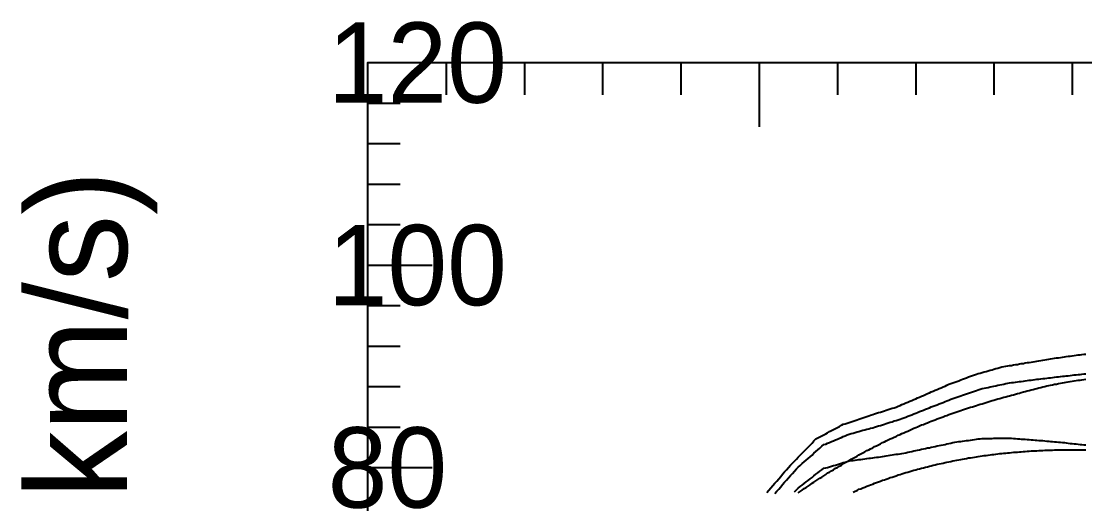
# Model space of a CAD drawing. Extents: x -35 to 179, y -35 to 147.
# Drawn here: x -34.5 to 71.4, y 78.2 to 125.1 of the extents above; entities that cross this region are included whole.
import ezdxf

# ---------------------------------------------------------------- set-up
doc = ezdxf.new("R2010")
doc.units = 0

msp = doc.modelspace()

# ---------------------------------------------------------------- linework, layer by layer
at = {"color": 0}
for p, q in [((7.8, 120.96), (7.8, 117.76)), ((15.59, 120.96), (15.59, 117.76)), ((23.39, 120.96), (23.39, 117.76)), ((31.19, 120.96), (31.19, 117.76)), ((38.98, 120.96), (38.98, 114.56)), ((46.78, 120.96), (46.78, 117.76)), ((54.58, 120.96), (54.58, 117.76)), ((62.37, 120.96), (62.37, 117.76)), ((70.17, 120.96), (70.17, 117.76)), ((0, 116.93), (3.2, 116.93)), ((0, 112.89), (3.2, 112.89)), ((0, 108.86), (3.2, 108.86)), ((0, 104.83), (3.2, 104.83)), ((0, 100.8), (6.4, 100.8)), ((0, 96.77), (3.2, 96.77)), ((0, 92.73), (3.2, 92.73)), ((0, 88.7), (3.2, 88.7)), ((0, 84.67), (3.2, 84.67)), ((0, 80.64), (6.4, 80.64))]:
    msp.add_line(p, q, dxfattribs=at)
msp.add_lwpolyline([(0, 0), (0, 120.96), (179.2, 120.96), (179.2, 0)], close=True, dxfattribs=at)
at = {"color": 6}
msp.add_lwpolyline([(39.76, 78.15), (39.96, 78.39), (40.15, 78.61), (40.35, 78.84), (40.54, 79.06), (40.74, 79.29), (40.93, 79.52), (41.13, 79.74), (41.32, 79.97), (41.52, 80.19), (41.71, 80.42), (41.91, 80.65), (42.1, 80.87), (42.3, 81.07), (42.49, 81.27), (42.69, 81.47), (42.88, 81.67), (43.08, 81.87), (43.27, 82.07), (43.47, 82.27), (43.66, 82.47), (43.86, 82.67), (44.05, 82.87), (44.25, 83.07), (44.44, 83.28), (44.63, 83.48), (44.83, 83.58), (45.02, 83.68), (45.22, 83.79), (45.41, 83.89), (45.61, 84), (45.8, 84.1), (46, 84.21), (46.19, 84.31), (46.39, 84.42), (46.58, 84.52), (46.78, 84.63), (46.97, 84.73), (47.17, 84.84), (47.36, 84.94), (47.56, 84.99), (47.75, 85.06), (47.95, 85.12), (48.14, 85.19), (48.34, 85.26), (48.53, 85.32), (48.73, 85.39), (48.92, 85.46), (49.12, 85.52), (49.31, 85.59), (49.51, 85.66), (49.7, 85.72), (49.9, 85.79), (50.09, 85.85), (50.29, 85.91), (50.48, 85.98), (50.68, 86.04), (50.87, 86.1), (51.07, 86.16), (51.26, 86.22), (51.46, 86.28), (51.65, 86.34), (51.85, 86.4), (52.04, 86.47), (52.24, 86.53), (52.43, 86.59), (52.63, 86.65), (52.82, 86.74), (53.02, 86.82), (53.21, 86.91), (53.41, 86.99), (53.6, 87.07), (53.8, 87.16), (53.99, 87.24), (54.19, 87.32), (54.38, 87.4), (54.58, 87.49), (54.77, 87.57), (54.97, 87.65), (55.16, 87.74), (55.36, 87.82), (55.55, 87.91), (55.74, 87.99), (55.94, 88.07), (56.13, 88.16), (56.33, 88.24), (56.52, 88.33), (56.72, 88.41), (56.91, 88.5), (57.11, 88.58), (57.3, 88.67), (57.5, 88.75), (57.69, 88.84), (57.89, 88.92), (58.08, 88.99), (58.28, 89.06), (58.47, 89.14), (58.67, 89.21), (58.86, 89.28), (59.06, 89.36), (59.25, 89.43), (59.45, 89.5), (59.64, 89.58), (59.84, 89.65), (60.03, 89.72), (60.23, 89.8), (60.42, 89.87), (60.62, 89.93), (60.81, 89.99), (61.01, 90.04), (61.2, 90.1), (61.4, 90.15), (61.59, 90.21), (61.79, 90.26), (61.98, 90.32), (62.18, 90.38), (62.37, 90.43), (62.57, 90.49), (62.76, 90.54), (62.96, 90.6), (63.15, 90.65), (63.35, 90.68), (63.54, 90.72), (63.74, 90.75), (63.93, 90.78), (64.13, 90.81), (64.32, 90.85), (64.52, 90.88), (64.71, 90.91), (64.91, 90.95), (65.1, 90.98), (65.3, 91.01), (65.49, 91.05), (65.69, 91.08), (65.88, 91.11), (66.08, 91.14), (66.27, 91.17), (66.47, 91.2), (66.66, 91.24), (66.85, 91.27), (67.05, 91.3), (67.24, 91.33), (67.44, 91.36), (67.63, 91.39), (67.83, 91.42), (68.02, 91.46), (68.22, 91.49), (68.41, 91.52), (68.61, 91.55), (68.8, 91.57), (69, 91.6), (69.19, 91.63), (69.39, 91.66), (69.58, 91.68), (69.78, 91.71), (69.97, 91.74), (70.17, 91.77), (70.36, 91.79), (70.56, 91.82), (70.75, 91.85), (70.95, 91.87), (71.14, 91.9), (71.34, 91.91), (71.53, 91.93)], dxfattribs=at)
at = {"color": 4}
for points in [[(40.54, 78.05), (40.74, 78.27), (40.93, 78.49), (41.13, 78.72), (41.32, 78.94), (41.52, 79.17), (41.71, 79.39), (41.91, 79.61), (42.1, 79.83), (42.3, 80.05), (42.49, 80.27), (42.69, 80.49), (42.88, 80.67), (43.08, 80.85), (43.27, 81.02), (43.47, 81.19), (43.66, 81.37), (43.86, 81.54), (44.05, 81.71), (44.25, 81.88), (44.44, 82.06), (44.63, 82.23), (44.83, 82.4), (45.02, 82.57), (45.22, 82.75), (45.41, 82.92), (45.61, 82.97), (45.8, 83.05), (46, 83.14), (46.19, 83.22), (46.39, 83.3), (46.58, 83.39), (46.78, 83.47), (46.97, 83.55), (47.17, 83.64), (47.36, 83.71), (47.56, 83.8), (47.75, 83.88), (47.95, 83.96), (48.14, 84.02), (48.34, 84.07), (48.53, 84.13), (48.73, 84.18), (48.92, 84.23), (49.12, 84.28), (49.31, 84.34), (49.51, 84.39), (49.7, 84.44), (49.9, 84.49), (50.09, 84.55), (50.29, 84.6), (50.48, 84.65), (50.68, 84.71), (50.87, 84.77), (51.07, 84.83), (51.26, 84.89), (51.46, 84.95), (51.65, 85.02), (51.85, 85.08), (52.04, 85.14), (52.24, 85.2), (52.43, 85.27), (52.63, 85.33), (52.82, 85.39), (53.02, 85.45), (53.21, 85.51), (53.41, 85.58), (53.6, 85.66), (53.8, 85.74), (53.99, 85.82), (54.19, 85.89), (54.38, 85.97), (54.58, 86.05), (54.77, 86.13), (54.97, 86.2), (55.16, 86.28), (55.36, 86.36), (55.55, 86.44), (55.74, 86.51), (55.94, 86.59), (56.13, 86.67), (56.33, 86.74), (56.52, 86.82), (56.72, 86.89), (56.91, 86.97), (57.11, 87.05), (57.3, 87.12), (57.5, 87.2), (57.69, 87.28), (57.89, 87.35), (58.08, 87.43), (58.28, 87.5), (58.47, 87.58), (58.67, 87.65), (58.86, 87.72), (59.06, 87.78), (59.25, 87.84), (59.45, 87.91), (59.64, 87.97), (59.84, 88.04), (60.03, 88.1), (60.23, 88.17), (60.42, 88.23), (60.62, 88.3), (60.81, 88.36), (61.01, 88.43), (61.2, 88.49), (61.4, 88.53), (61.59, 88.58), (61.79, 88.62), (61.98, 88.66), (62.18, 88.7), (62.37, 88.74), (62.57, 88.78), (62.76, 88.82), (62.96, 88.86), (63.15, 88.9), (63.35, 88.95), (63.54, 88.99), (63.74, 89.02), (63.93, 89.07), (64.13, 89.09), (64.32, 89.11), (64.52, 89.14), (64.71, 89.16), (64.91, 89.19), (65.1, 89.21), (65.3, 89.24), (65.49, 89.27), (65.69, 89.29), (65.88, 89.32), (66.08, 89.34), (66.27, 89.37), (66.47, 89.4), (66.66, 89.42), (66.85, 89.44), (67.05, 89.47), (67.24, 89.49), (67.44, 89.51), (67.63, 89.53), (67.83, 89.56), (68.02, 89.58), (68.22, 89.6), (68.41, 89.63), (68.61, 89.65), (68.8, 89.67), (69, 89.7), (69.19, 89.72), (69.39, 89.74), (69.58, 89.76), (69.78, 89.78), (69.97, 89.8), (70.17, 89.82), (70.36, 89.85), (70.56, 89.87), (70.75, 89.89), (70.95, 89.91), (71.14, 89.93), (71.34, 89.95), (71.53, 89.97)], [(42.49, 78.22), (42.69, 78.42), (42.88, 78.59), (43.08, 78.74), (43.27, 78.89), (43.47, 79.04), (43.66, 79.2), (43.86, 79.35), (44.05, 79.5), (44.25, 79.65), (44.44, 79.8), (44.63, 79.96), (44.83, 80.11), (45.02, 80.26), (45.22, 80.41), (45.41, 80.56), (45.61, 80.59), (45.8, 80.65), (46, 80.71), (46.19, 80.77), (46.39, 80.83), (46.58, 80.88), (46.78, 80.95), (46.97, 81.01), (47.17, 81.06), (47.36, 81.12), (47.56, 81.18), (47.75, 81.24), (47.95, 81.3), (48.14, 81.33), (48.34, 81.35), (48.53, 81.38), (48.73, 81.4), (48.92, 81.43), (49.12, 81.45), (49.31, 81.48), (49.51, 81.5), (49.7, 81.53), (49.9, 81.55), (50.09, 81.58), (50.29, 81.6), (50.48, 81.62), (50.68, 81.65), (50.87, 81.68), (51.07, 81.71), (51.26, 81.74), (51.46, 81.77), (51.65, 81.8), (51.85, 81.83), (52.04, 81.86), (52.24, 81.89), (52.43, 81.92), (52.63, 81.95), (52.82, 81.97), (53.02, 82), (53.21, 82.04), (53.41, 82.07), (53.6, 82.11), (53.8, 82.16), (53.99, 82.2), (54.19, 82.24), (54.38, 82.28), (54.58, 82.33), (54.77, 82.37), (54.97, 82.41), (55.16, 82.45), (55.36, 82.49), (55.55, 82.54), (55.74, 82.58), (55.94, 82.61), (56.13, 82.66), (56.33, 82.7), (56.52, 82.74), (56.72, 82.78), (56.91, 82.82), (57.11, 82.87), (57.3, 82.9), (57.5, 82.94), (57.69, 82.99), (57.89, 83.03), (58.08, 83.07), (58.28, 83.11), (58.47, 83.15), (58.67, 83.18), (58.86, 83.21), (59.06, 83.23), (59.25, 83.26), (59.45, 83.29), (59.64, 83.32), (59.84, 83.34), (60.03, 83.37), (60.23, 83.4), (60.42, 83.42), (60.62, 83.45), (60.81, 83.48), (61.01, 83.5), (61.2, 83.53), (61.4, 83.53), (61.59, 83.53), (61.79, 83.54), (61.98, 83.54), (62.18, 83.54), (62.37, 83.55), (62.57, 83.55), (62.76, 83.55), (62.96, 83.55), (63.15, 83.56), (63.35, 83.56), (63.54, 83.56), (63.74, 83.56), (63.93, 83.57), (64.13, 83.55), (64.32, 83.53), (64.52, 83.51), (64.71, 83.5), (64.91, 83.49), (65.1, 83.47), (65.3, 83.46), (65.49, 83.45), (65.69, 83.43), (65.88, 83.42), (66.08, 83.4), (66.27, 83.39), (66.47, 83.37), (66.66, 83.36), (66.85, 83.34), (67.05, 83.32), (67.24, 83.31), (67.44, 83.29), (67.63, 83.27), (67.83, 83.25), (68.02, 83.24), (68.22, 83.22), (68.41, 83.2), (68.61, 83.18), (68.8, 83.17), (69, 83.15), (69.19, 83.13), (69.39, 83.11), (69.58, 83.09), (69.78, 83.07), (69.97, 83.04), (70.17, 83.02), (70.36, 83), (70.56, 82.98), (70.75, 82.96), (70.95, 82.94), (71.14, 82.92), (71.34, 82.9), (71.53, 82.88)]]:
    msp.add_lwpolyline(points, dxfattribs=at)
at = {"color": 3}
for points in [[(42.88, 78.11), (43.08, 78.24), (43.27, 78.38), (43.47, 78.56), (43.66, 78.65), (43.86, 78.78), (44.05, 78.92), (44.25, 79.08), (44.44, 79.17), (44.63, 79.31), (44.83, 79.43), (45.02, 79.59), (45.22, 79.69), (45.41, 79.81), (45.61, 79.93), (45.8, 80.09), (46, 80.17), (46.19, 80.3), (46.39, 80.42), (46.58, 80.57), (46.78, 80.65), (46.97, 80.77), (47.17, 80.88), (47.36, 81.03), (47.56, 81.12), (47.75, 81.22), (47.95, 81.34), (48.14, 81.48), (48.34, 81.56), (48.53, 81.67), (48.73, 81.78), (48.92, 81.91), (49.12, 81.99), (49.31, 82.1), (49.51, 82.19), (49.7, 82.33), (49.9, 82.41), (50.09, 82.5), (50.29, 82.6), (50.48, 82.73), (50.68, 82.8), (50.87, 82.9), (51.07, 83), (51.26, 83.12), (51.46, 83.19), (51.65, 83.29), (51.85, 83.38), (52.04, 83.49), (52.24, 83.57), (52.43, 83.66), (52.63, 83.74), (52.82, 83.86), (53.02, 83.92), (53.21, 84.01), (53.41, 84.1), (53.6, 84.2), (53.8, 84.27), (53.99, 84.36), (54.19, 84.44), (54.38, 84.54), (54.58, 84.61), (54.77, 84.69), (54.97, 84.77), (55.16, 84.87), (55.36, 84.93), (55.55, 85.01), (55.74, 85.09), (55.94, 85.18), (56.13, 85.24), (56.33, 85.32), (56.52, 85.39), (56.72, 85.48), (56.91, 85.54), (57.11, 85.61), (57.3, 85.68), (57.5, 85.77), (57.69, 85.82), (57.89, 85.9), (58.08, 85.97), (58.28, 86.05), (58.47, 86.1), (58.67, 86.18), (58.86, 86.24), (59.06, 86.32), (59.25, 86.37), (59.45, 86.44), (59.64, 86.5), (59.84, 86.58), (60.03, 86.63), (60.23, 86.69), (60.42, 86.75), (60.62, 86.82), (60.81, 86.87), (61.01, 86.94), (61.2, 86.99), (61.4, 87.06), (61.59, 87.12), (61.79, 87.17), (61.98, 87.23), (62.18, 87.3), (62.37, 87.34), (62.57, 87.4), (62.76, 87.46), (62.96, 87.52), (63.15, 87.57), (63.35, 87.63), (63.54, 87.68), (63.74, 87.74), (63.93, 87.79), (64.13, 87.84), (64.32, 87.89), (64.52, 87.95), (64.71, 88), (64.91, 88.05), (65.1, 88.1), (65.3, 88.16), (65.49, 88.21), (65.69, 88.27), (65.88, 88.31), (66.08, 88.37), (66.27, 88.42), (66.47, 88.48), (66.66, 88.52), (66.85, 88.58), (67.05, 88.62), (67.24, 88.67), (67.44, 88.71), (67.63, 88.76), (67.83, 88.79), (68.02, 88.84), (68.22, 88.87), (68.41, 88.92), (68.61, 88.95), (68.8, 88.99), (69, 89.03), (69.19, 89.07), (69.39, 89.1), (69.58, 89.13), (69.78, 89.17), (69.97, 89.2), (70.17, 89.23), (70.36, 89.27), (70.56, 89.29), (70.75, 89.33), (70.95, 89.35), (71.14, 89.38), (71.34, 89.41), (71.53, 89.44)], [(48.34, 78.19), (48.53, 78.28), (48.73, 78.36), (48.92, 78.47), (49.12, 78.52), (49.31, 78.61), (49.51, 78.68), (49.7, 78.79), (49.9, 78.84), (50.09, 78.92), (50.29, 78.99), (50.48, 79.09), (50.68, 79.14), (50.87, 79.21), (51.07, 79.28), (51.26, 79.37), (51.46, 79.42), (51.65, 79.49), (51.85, 79.55), (52.04, 79.64), (52.24, 79.69), (52.43, 79.75), (52.63, 79.81), (52.82, 79.9), (53.02, 79.94), (53.21, 80), (53.41, 80.06), (53.6, 80.14), (53.8, 80.18), (53.99, 80.24), (54.19, 80.29), (54.38, 80.37), (54.58, 80.4), (54.77, 80.46), (54.97, 80.51), (55.16, 80.58), (55.36, 80.61), (55.55, 80.67), (55.74, 80.71), (55.94, 80.78), (56.13, 80.81), (56.33, 80.86), (56.52, 80.9), (56.72, 80.97), (56.91, 81), (57.11, 81.04), (57.3, 81.08), (57.5, 81.14), (57.69, 81.17), (57.89, 81.21), (58.08, 81.25), (58.28, 81.3), (58.47, 81.33), (58.67, 81.37), (58.86, 81.4), (59.06, 81.45), (59.25, 81.47), (59.45, 81.51), (59.64, 81.54), (59.84, 81.59), (60.03, 81.61), (60.23, 81.64), (60.42, 81.67), (60.62, 81.71), (60.81, 81.73), (61.01, 81.76), (61.2, 81.79), (61.4, 81.83), (61.59, 81.84), (61.79, 81.87), (61.98, 81.89), (62.18, 81.93), (62.37, 81.94), (62.57, 81.97), (62.76, 81.99), (62.96, 82.02), (63.15, 82.03), (63.35, 82.06), (63.54, 82.07), (63.74, 82.1), (63.93, 82.11), (64.13, 82.13), (64.32, 82.15), (64.52, 82.17), (64.71, 82.18), (64.91, 82.2), (65.1, 82.21), (65.3, 82.24), (65.49, 82.24), (65.69, 82.26), (65.88, 82.27), (66.08, 82.29), (66.27, 82.29), (66.47, 82.31), (66.66, 82.31), (66.85, 82.33), (67.05, 82.33), (67.24, 82.34), (67.44, 82.35), (67.63, 82.36), (67.83, 82.36), (68.02, 82.37), (68.22, 82.37), (68.41, 82.39), (68.61, 82.38), (68.8, 82.39), (69, 82.39), (69.19, 82.4), (69.39, 82.4), (69.58, 82.4), (69.78, 82.4), (69.97, 82.41), (70.17, 82.4), (70.36, 82.41), (70.56, 82.4), (70.75, 82.41), (70.95, 82.4), (71.14, 82.4), (71.34, 82.4), (71.53, 82.4)]]:
    msp.add_lwpolyline(points, dxfattribs=at)

# ---------------------------------------------------------------- texts
at = {"color": 0}
for s, p in [('120', (-4, 116.96)), ('100', (-4, 96.8)), ('80', (-4, 76.64))]:
    msp.add_text(s, height=8, dxfattribs=at).set_placement(p)
msp.add_text('V (km/s)', height=10, rotation=90, dxfattribs=at).set_placement((-24, 60.48))

doc.saveas('drawing.dxf')
